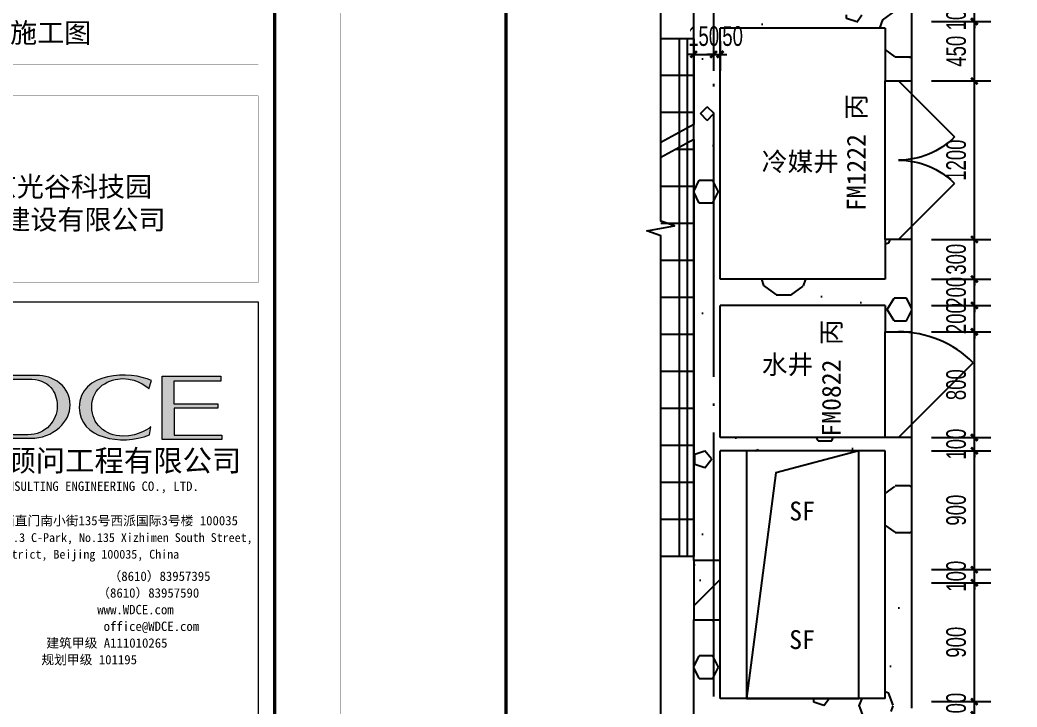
# Model space of a CAD drawing. Extents: x -26219 to 315419, y -160410 to -120810.
# Drawn here: x 270939 to 278486, y -138384 to -133181 of the extents above; entities that cross this region are included whole.
import ezdxf
from ezdxf.xclip import XClip

# ---------------------------------------------------------------- set-up
doc = ezdxf.new("R2010")
doc.units = 0
doc.header["$LTSCALE"] = 1000
doc.header["$MEASUREMENT"] = 0
doc.header["$XCLIPFRAME"] = 0
doc.linetypes.add('104-14# 核心筒$2$DOTE', pattern=[2.42, 2, -0.2, 0.02, -0.2])
for name, color, linetype in [('01-标注_尺寸', 124, 'Continuous'), ('01-标注_符号', 200, 'Continuous'), ('02-TEXT_标注', 130, 'Continuous'), ('104-13#14# B1核心筒$0$05-填充_天正', 26, 'Continuous'), ('104-13#14# B1核心筒$0$A-E_楼梯', 171, 'Continuous'), ('104-13#14# B1核心筒$0$A_STR-砼墙', 51, 'Continuous'), ('104-14# 核心筒$0$A-E_栏杆', 232, 'Continuous'), ('104-14# 核心筒$0$A-E_电梯', 171, 'Continuous'), ('104-14# 核心筒$0$A-TECH_结构', 21, 'Continuous'), ('104-14# 核心筒$0$A_STR-砌块墙', 121, 'Continuous'), ('104-14# 核心筒$0$DOOR_FIRE', 220, 'Continuous'), ('104-14# 核心筒$2$05-填充_天正', 26, 'Continuous'), ('104-14# 核心筒$2$A_AXIS-轴线', 36, '104-14# 核心筒$2$DOTE'), ('104-14# 核心筒$2$A_STR-砼柱', 51, 'Continuous'), ('DOOR_FIRE_TEXT', 7, 'Continuous')]:
    doc.layers.add(name, color=color, linetype=linetype)
doc.layers.add('B1幕墙$0$04-不打印_辅助线', color=165, linetype='Continuous', plot=False)
doc.styles.add('_TCH_DIM_T3', font='ros.shx', dxfattribs={"width": 0.705882, "bigfont": 'jd.shx'})
doc.styles.add('_TCH_WINDOW', font='STXIHEI_0.TTF')
doc.styles.get("Standard").update_dxf_attribs({"font": 'STXIHEI_0.TTF'})
doc.styles.add('图签信息$0$hwxh', font='STXIHEI_0.TTF')
doc.styles.add('图签信息$0$华文细黑', font='STXIHEI_0.TTF', dxfattribs={"height": 10})
doc.dimstyles.new('_TCH_ARCH&&50', dxfattribs={"dimtxt": 148.75, "dimasz": 50, "dimexe": 125, "dimexo": 150, "dimgap": 63.125, "dimtad": 1, "dimdec": 0, "dimzin": 0, "dimdsep": 46, "dimtxsty": '_TCH_DIM_T3', "dimblk": 'ARCHTICK', "dimcen": 0.09, "dimclrt": 7, "dimazin": 2, "dimtfac": 1, "dimtdec": 0, "dimtix": 1, "dimtmove": 2, "dimatfit": 3, "dimfxl": 0, "dimtolj": 1, "dimtzin": 0, "dimarcsym": 0})
pattern_1 = [(0, (531, -549), (900, 1800), [0, -1800]), (0, (-522, -792), (900, 1800), [0, -1800]), (0, (63, -810), (900, 1800), [0, -1800]), (0, (702, -279), (900, 1800), [0, -1800]), (0, (-45, -900), (900, 1800), [0, -1800]), (0, (882, 855), (900, 1800), [0, -1800]), (0, (333, 711), (900, 1800), [0, -1800]), (0, (621, 486), (900, 1800), [0, -1800]), (0, (-846, 450), (900, 1800), [0, -1800]), (0, (36, 369), (900, 1800), [0, -1800]), (0, (-306, -90), (900, 1800), [0, -1800]), (0, (-288, -765), (900, 1800), [0, -1800]), (0, (387, -837), (900, 1800), [0, -1800]), (0, (882, -45), (900, 1800), [0, -1800]), (0, (-801, -324), (900, 1800), [0, -1800]), (0, (-648, -18), (900, 1800), [0, -1800]), (0, (54, -144), (900, 1800), [0, -1800]), (0, (-198, -405), (900, 1800), [0, -1800]), (0, (-342, 189), (900, 1800), [0, -1800]), (0, (-117, 864), (900, 1800), [0, -1800]), (0, (-729, -702), (900, 1800), [0, -1800]), (0, (261, 495), (900, 1800), [0, -1800]), (0, (-576, 522), (900, 1800), [0, -1800]), (0, (-720, 756), (900, 1800), [0, -1800]), (130.60129, (771.43, 291.43), (-4499.99995, 5400.00002), [79.025, -33111.333]), (18.43495, (642.86, 325.71), (4500, 1800), [81.316, -11302.884]), (90, (642.9, 248.6), (900, 1800), [77.143, -3522.857]), (161.56505, (720, 222.86), (-4500, 1799.9999), [81.316, -11302.884]), (53.1301, (720, 222.86), (900, 1800), [85.714, -8914.285]), (135, (788.6, -694.3), (-900, 1800), [72.73, -5018.438]), (45, (685.7, -694.3), (900, 1800), [72.73, -5018.438]), (135, (737.14, -745.7), (-900, 1800), [72.73, -5018.438]), (45, (737.14, -745.7), (900, 1800), [72.73, -5018.438]), (116.565, (-77.1, 514.3), (-0.0002, 3600), [95.831, -1916.63]), (180, (-120, 600), (-900, 1800), [102.857, -1697.143]), (63.435, (-265.7, 514.3), (8e-06, 3600), [95.831, -1916.63]), (116.565, (-222.9, 428.6), (-0.0002, 3600), [95.831, -1916.63]), (0, (-222.9, 428.6), (900, 1800), [102.857, -1697.143]), (63.435, (-120, 428.6), (8e-06, 3600), [95.831, -1916.63]), (107.10273, (600, -94.286), (-2699.999897, 9000.000015), [116.584, -48848.707]), (143.97263, (565.71, 17.14), (-17099.99978, 12599.99999), [116.584, -24366.06]), (180, (471.4, 85.7), (-900, 1800), [111.43, -1688.57]), (36.02737, (265.71, 17.14), (17099.99987, 12599.99986), [116.584, -24366.06]), (71.56505, (231.43, -85.7), (2700, 9000), [108.42, -11275.778]), (107.10273, (265.714, -197.14), (-2699.999897, 9000.000015), [116.584, -48848.707]), (143.97263, (360, -265.71), (-17099.99978, 12599.99999), [116.584, -24366.06]), (0, (360, -265.7), (900, 1800), [111.43, -1688.57]), (36.02737, (471.43, -265.71), (17099.99987, 12599.99986), [116.584, -24366.06]), (71.56505, (565.71, -197.14), (2700, 9000), [108.42, -11275.778]), (150.25512, (617.14, 745.71), (-2700, 1800), [69.105, -14442.96]), (90, (557.1, 711.4), (900, 1800), [68.57, -3531.428]), (29.74488, (557.14, 711.43), (2700, 1800), [69.105, -14442.96]), (116.565, (197.1, -531.4), (-0.0002, 3600), [95.831, -1916.63]), (168.69007, (154.29, -445.71), (-8100, 1799.99995), [87.412, -18269.056]), (41.185925, (0, -488.57), (22499.999864, 19799.99983), [91.116, -38177.406]), (90, (0, -574.3), (900, 1800), [85.714, -3514.285]), (138.81407, (68.57, -634.286), (-22499.9996, 19800.000126), [91.116, -38177.406]), (16.69924, (68.57, -634.286), (29699.999777, 8999.999906), [89.488, -37495.613]), (60.9454, (154.29, -608.57), (900, 1799.999984), [88.248, -36976.018]), (109.98311, (-557.14, 222.86), (-4500.000017, 12599.999967), [100.326, -42036.592]), (155.556045, (-591.43, 317.14), (-11700.000045, 5399.99989), [103.57, -43395.394]), (24.443955, (-780, 317.14), (11700.000006, 5399.999974), [103.57, -43395.394]), (70.01689, (-814.286, 222.86), (4500.000014, 12599.99997), [100.326, -42036.592]), (109.98311, (-780, 128.57), (-4500.000017, 12599.999967), [100.326, -42036.592]), (160.0169, (-685.71, 94.29), (-4500, 1799.99992), [100.326, -20968.132]), (19.9831, (-685.71, 94.29), (4499.99998, 1800), [100.326, -20968.132]), (70.01689, (-591.43, 128.57), (4500.000014, 12599.99997), [100.326, -42036.592]), (122.00538, (111.43, 60), (-900.00012, 1799.9999), [80.863, -16900.302]), (18.43495, (-8.57, 102.86), (4500, 1800), [81.316, -11302.884]), (90, (-8.6, 25.7), (900, 1800), [77.143, -3522.857]), (161.56505, (68.57, 0), (-4500, 1799.9999), [81.316, -11302.884]), (54.46232, (68.57, 0), (6299.99999, 8999.99999), [73.734, -30894.635]), (116.565, (-411.4, -377.1), (-0.0002, 3600), [95.831, -1916.63]), (180, (-454.3, -291.4), (-900, 1800), [94.286, -1705.714]), (59.03624, (-600, -377.14), (900, 1800), [99.96, -20891.466]), (120.96376, (-548.57, -462.86), (-900.00012, 1799.99992), [99.96, -20891.466]), (0, (-548.6, -462.9), (900, 1800), [94.286, -1705.714]), (63.435, (-454.3, -462.9), (8e-06, 3600), [95.831, -1916.63])]

# ---------------------------------------------------------------- blocks, each defined once
blk = doc.blocks.new('B1幕墙')
at = {"layer": 'B1幕墙$0$04-不打印_辅助线'}
blk.add_lwpolyline([(-19723.4, 110825.4), (-17951.5, 111952.4), (-14731.3, 106889.8), (-10015.2, 109889.5), (-6726.5, 109889.5), (-6726.5, 107689.5), (-6591.5, 107689.5), (-6591.5, 96729.1), (-3286.4, 91533.1), (-3400.3, 91460.7), (-609.5, 87073), (-44109.9, 59403.8), (-49479.8, 60532), (-116340.3, 165647.4), (-95570, 173811.9), (-95423.7, 173439.7), (-115742.4, 165452.7), (-49232.7, 60888.9), (-44187.1, 59828.8), (-1077.3, 87249.5), (-3868.2, 91637.2), (-3501.1, 91870.6)], dxfattribs=at)
blk = doc.blocks.new('104-13#14# B1核心筒')
at = {"layer": '104-13#14# B1核心筒$0$05-填充_天正', "linetype": 'Continuous'}
h = blk.add_hatch(dxfattribs=at)
h.set_pattern_fill('钢筋混凝土', color=256, scale=150, style=0)
h.set_pattern_definition([(45, (0, 0), (-265.16504, 265.16504), []), (50, (0, 0), (1075.8903, -94.1282), [112.5, -1237.5]), (355, (0, 0), (-208.127, 1128.288), [90, -990]), (100.4514, (89.7, -7.8), (867.764, 1034.1593), [95.61, -1051.713]), (46.1842, (0, 300), (1600.862, -248.2785), [168.75, -1856.25]), (96.6356, (133.4, 279.3), (1401.994, 1461.177), [143.415, -1577.57]), (351.1842, (0, 300), (1401.993, 1461.178), [135, -1485]), (21, (150, 225), (895.3606, -603.9283), [112.5, -1237.5]), (326, (150, 225), (364.973, 1087.725), [90, -990]), (71.4514, (224.6, 174.7), (1260.334, 483.796), [95.61, -1051.713]), (37.5, (0, 0), (18.2398, 499.3408), [0, -978, 0, -1005, 0, -993.75]), (7.5, (0, 0), (394.6043, 591.6176), [0, -573, 0, -955.5, 0, -378.75]), (327.5, (-334.5, 0), (800.73365, -33.8323), [0, -375, 0, -1170, 0, -1552.5]), (317.5, (-484.5, 0), (874.7793, 150.1575), [0, -487.5, 0, -777, 0, -1102.5])])
h.paths.add_polyline_path([(203250, -1200), (203250, -800), (170650, -800), (170650, -1200)])
at = {"layer": '104-13#14# B1核心筒$0$A_STR-砼墙', "linetype": 'Continuous'}
for p, q in [((203250, -800), (170650, -800)), ((203250, -1200), (170650, -1200))]:
    blk.add_line(p, q, dxfattribs=at)
at = {"layer": '104-13#14# B1核心筒$0$A-E_楼梯', "rotation": 57.54087654752239}
blk.add_blockref('B1幕墙', (289197.1, 8062.4), dxfattribs=at)
blk = doc.blocks.new('图框-A1')
for points, const_width in [([(0, 0), (841, 0), (841, 594), (0, 594)], 0.05), ([(766, 584), (25, 584), (25, 10), (766, 10)], 0.5)]:
    blk.add_lwpolyline(points, close=True, dxfattribs=dict(const_width=const_width))
blk = doc.blocks.new('图签信息$0$logo2')
h = blk.add_hatch(color=7)
h.paths.add_polyline_path([(19.021, -7.36), (15.845, -7.36), (15.845, -3.972), (18.974, -3.972), (18.974, -4.243), (16.461, -4.243), (16.461, -5.448), (18.811, -5.448), (18.811, -5.686), (16.474, -5.686), (16.474, -7.116), (19.021, -7.116)])
edge = h.paths.add_edge_path()
edge.add_spline(control_points=[(15.259, -4.206), (15.259, -4.206), (15.127, -4.646), (15.127, -4.646), (15.127, -4.646), (14.62, -4.101), (13.734, -4.101), (13.035, -4.101), (12.071, -4.537), (12.076, -5.621), (12.08, -6.488), (12.766, -7.164), (13.734, -7.168), (14.656, -7.172), (15.227, -6.68), (15.227, -6.68), (15.227, -6.68), (15.164, -7.108), (15.164, -7.108), (13.632, -7.703), (11.417, -7.291), (11.411, -5.643), (11.404, -3.721), (14.157, -3.665), (15.259, -4.206)], knot_values=[0, 0, 0, 0, 1, 1, 1, 2, 2, 2, 3, 3, 3, 4, 4, 4, 5, 5, 5, 6, 6, 6, 7, 7, 7, 8, 8, 8, 8], degree=3, periodic=0)
edge = h.paths.add_edge_path(flags=16)
edge.add_spline(control_points=[(10.229, -5.566), (10.229, -5.16), (10.12, -4.83), (9.897, -4.576), (9.63, -4.273), (9.228, -4.122), (8.69, -4.122), (8.69, -4.122), (7.638, -4.122), (7.638, -4.122), (7.638, -4.122), (7.638, -7.098), (7.638, -7.098), (7.638, -7.098), (8.663, -7.098), (8.663, -7.098), (9.133, -7.098), (9.519, -6.934), (9.823, -6.604), (10.095, -6.309), (10.229, -5.964), (10.229, -5.566)], knot_values=[0, 0, 0, 0, 1, 1, 1, 2, 2, 2, 3, 3, 3, 4, 4, 4, 5, 5, 5, 6, 6, 6, 7, 7, 7, 7], degree=3, periodic=0)
edge = h.paths.add_edge_path()
edge.add_spline(control_points=[(10.919, -5.505), (10.919, -5.962), (10.725, -6.366), (10.336, -6.719), (9.92, -7.098), (9.414, -7.288), (8.817, -7.288), (8.817, -7.288), (7.028, -7.288), (7.028, -7.288), (7.028, -7.288), (7.028, -3.925), (7.028, -3.925), (7.028, -3.925), (9.095, -3.925), (9.095, -3.925), (9.593, -3.925), (10.015, -4.063), (10.363, -4.34), (10.733, -4.637), (10.919, -5.026), (10.919, -5.505)], knot_values=[0, 0, 0, 0, 1, 1, 1, 2, 2, 2, 3, 3, 3, 4, 4, 4, 5, 5, 5, 6, 6, 6, 7, 7, 7, 7], degree=3, periodic=0)
at = {"lineweight": 0}
blk.add_lwpolyline([(19.021, -7.36), (15.845, -7.36), (15.845, -3.972), (18.974, -3.972), (18.974, -4.243), (16.461, -4.243), (16.461, -5.448), (18.811, -5.448), (18.811, -5.686), (16.474, -5.686), (16.474, -7.116), (19.021, -7.116), (19.021, -7.36)], dxfattribs=at)
for points, knots in [([(15.259, -4.206), (15.259, -4.206), (15.127, -4.646), (15.127, -4.646), (15.127, -4.646), (14.62, -4.101), (13.734, -4.101), (13.035, -4.101), (12.071, -4.537), (12.076, -5.621), (12.08, -6.488), (12.766, -7.164), (13.734, -7.168), (14.656, -7.172), (15.227, -6.68), (15.227, -6.68), (15.227, -6.68), (15.164, -7.108), (15.164, -7.108), (13.632, -7.703), (11.417, -7.291), (11.411, -5.643), (11.404, -3.721), (14.157, -3.665), (15.259, -4.206)], [0, 0, 0, 0, 1, 1, 1, 2, 2, 2, 3, 3, 3, 4, 4, 4, 5, 5, 5, 6, 6, 6, 7, 7, 7, 8, 8, 8, 8]), ([(10.919, -5.505), (10.919, -5.962), (10.725, -6.366), (10.336, -6.719), (9.92, -7.098), (9.414, -7.288), (8.817, -7.288), (8.817, -7.288), (7.028, -7.288), (7.028, -7.288), (7.028, -7.288), (7.028, -3.925), (7.028, -3.925), (7.028, -3.925), (9.095, -3.925), (9.095, -3.925), (9.593, -3.925), (10.015, -4.063), (10.363, -4.34), (10.733, -4.637), (10.919, -5.026), (10.919, -5.505)], [0, 0, 0, 0, 1, 1, 1, 2, 2, 2, 3, 3, 3, 4, 4, 4, 5, 5, 5, 6, 6, 6, 7, 7, 7, 7]), ([(10.229, -5.566), (10.229, -5.16), (10.12, -4.83), (9.897, -4.576), (9.63, -4.273), (9.228, -4.122), (8.69, -4.122), (8.69, -4.122), (7.638, -4.122), (7.638, -4.122), (7.638, -4.122), (7.638, -7.098), (7.638, -7.098), (7.638, -7.098), (8.663, -7.098), (8.663, -7.098), (9.133, -7.098), (9.519, -6.934), (9.823, -6.604), (10.095, -6.309), (10.229, -5.964), (10.229, -5.566)], [0, 0, 0, 0, 1, 1, 1, 2, 2, 2, 3, 3, 3, 4, 4, 4, 5, 5, 5, 6, 6, 6, 7, 7, 7, 7])]:
    blk.add_open_spline(points, degree=3, knots=knots, dxfattribs=at)
blk = doc.blocks.new('图签信息$0$logo1')
h = blk.add_hatch(color=8)
edge = h.paths.add_edge_path()
edge.add_spline(control_points=[(3.863, -5.205), (3.635, -5.88), (3.386, -6.562), (3.386, -6.562), (3.386, -6.562), (2.503, -3.908), (2.503, -3.908), (2.503, -3.908), (1.802, -3.905), (1.687, -3.908), (2.021, -4.386), (2.952, -7.271), (2.952, -7.271), (2.952, -7.271), (3.437, -7.271), (3.437, -7.271), (3.437, -7.271), (4.032, -5.659), (4.032, -5.659), (4.032, -5.659), (3.863, -5.205), (3.863, -5.205)], knot_values=[0, 0, 0, 0, 1, 1, 1, 2, 2, 2, 3, 3, 3, 4, 4, 4, 5, 5, 5, 6, 6, 6, 7, 7, 7, 7], degree=3, periodic=0)
h = blk.add_hatch(color=7)
edge = h.paths.add_edge_path()
edge.add_spline(control_points=[(6.038, -3.908), (6.09, -4.101), (5.198, -6.562), (5.198, -6.562), (5.198, -6.562), (4.302, -3.908), (4.302, -3.908), (4.302, -3.908), (3.6, -3.905), (3.486, -3.908), (3.821, -4.386), (4.751, -7.271), (4.751, -7.271), (4.751, -7.271), (5.236, -7.271), (5.236, -7.271), (5.236, -7.271), (6.333, -4.3), (6.333, -4.3), (6.333, -4.3), (6.482, -3.908), (6.482, -3.908), (6.482, -3.908), (6.214, -3.914), (6.038, -3.908)], knot_values=[0, 0, 0, 0, 1, 1, 1, 2, 2, 2, 3, 3, 3, 4, 4, 4, 5, 5, 5, 6, 6, 6, 7, 7, 7, 8, 8, 8, 8], degree=3, periodic=0)
at = {"color": 8, "lineweight": 0}
blk.add_open_spline([(3.863, -5.205), (3.635, -5.88), (3.386, -6.562), (3.386, -6.562), (3.386, -6.562), (2.503, -3.908), (2.503, -3.908), (2.503, -3.908), (1.802, -3.905), (1.687, -3.908), (2.021, -4.386), (2.952, -7.271), (2.952, -7.271), (2.952, -7.271), (3.437, -7.271), (3.437, -7.271), (3.437, -7.271), (4.032, -5.659), (4.032, -5.659), (4.032, -5.659), (3.863, -5.205), (3.863, -5.205)], degree=3, knots=[0, 0, 0, 0, 1, 1, 1, 2, 2, 2, 3, 3, 3, 4, 4, 4, 5, 5, 5, 6, 6, 6, 7, 7, 7, 7], dxfattribs=at)
at = {"lineweight": 0}
blk.add_open_spline([(6.038, -3.908), (6.09, -4.101), (5.198, -6.562), (5.198, -6.562), (5.198, -6.562), (4.302, -3.908), (4.302, -3.908), (4.302, -3.908), (3.6, -3.905), (3.486, -3.908), (3.821, -4.386), (4.751, -7.271), (4.751, -7.271), (4.751, -7.271), (5.236, -7.271), (5.236, -7.271), (5.236, -7.271), (6.333, -4.3), (6.333, -4.3), (6.333, -4.3), (6.482, -3.908), (6.482, -3.908), (6.482, -3.908), (6.214, -3.914), (6.038, -3.908)], degree=3, knots=[0, 0, 0, 0, 1, 1, 1, 2, 2, 2, 3, 3, 3, 4, 4, 4, 5, 5, 5, 6, 6, 6, 7, 7, 7, 8, 8, 8, 8], dxfattribs=at)
blk.add_blockref('图签信息$0$logo2', (0, 0))
blk = doc.blocks.new('图签信息$0$时间-logo')
at = {"layer": 'Defpoints', "lineweight": 0}
blk.add_lwpolyline([(0, -23.457), (-21.166, -23.457), (-21.166, 0), (0, 0), (0, -23.457)], dxfattribs=at)
blk.add_blockref('图签信息$0$logo1', (-20.967, 0))
at = {"style": '图签信息$0$hwxh'}
for s, height, p in [('华通设计顾问工程有限公司 ', 1.15, (-19.726, -9.054)), ('WALTON DESIGN & CONSULTING ENGINEERING CO., LTD.', 0.5, (-19.497, -10.096)), ('地址:北京市西城区西直门南小街135号西派国际3号楼 100035', 0.5, (-19.485, -11.936)), ('Address: Building No.3 C-Park, No.135 Xizhimen South Street, ', 0.47, (-19.485, -12.827)), ('Xicheng District, Beijing 100035, China ', 0.47, (-16.691, -13.718)), ('电话 Tel：                        （8610）83957395 ', 0.5, (-19.564, -14.906)), ('传真 Fax：                      （8610）83957590 ', 0.5, (-19.485, -15.798)), ('主页 Web：                      www.WDCE.com ', 0.5, (-19.485, -16.689)), ('邮件 E-mail：                    office@WDCE.com ', 0.5, (-19.485, -17.58)), ('资质号 Licence No.：    建筑甲级 A111010265 ', 0.5, (-19.485, -18.472)), ('   规划甲级 101195', 0.5, (-12.602, -19.363))]:
    blk.add_text(s, height=height, dxfattribs=at).set_placement(p)
blk = doc.blocks.new('图签信息')
at = {"const_width": 0.5}
blk.add_lwpolyline([(-65, 0), (0, 0), (0, 500.5), (-65, 500.5)], close=True, dxfattribs=at)
at = {"const_width": 0.05}
for points in [[(-62.5, 440.87), (-2.5, 440.87)], [(-2.5, 407.85), (-2.5, 436.12), (-62.5, 436.12), (-62.5, 407.85)], [(-62.5, 407.85), (-2.5, 407.85)], [(-62.5, 404.92), (-2.5, 404.92)], [(-62.5, 227.83), (-2.5, 227.83), (-2.5, 404.92)]]:
    blk.add_lwpolyline(points, dxfattribs=at)
at = {"ltscale": 0.001, "xscale": 2.834689937531525, "yscale": 2.834689937531525, "zscale": 2.834689937531525}
blk.add_blockref('图签信息$0$时间-logo', (-2.5, 404.92), dxfattribs=at)
at = {"color": 4, "ltscale": 0.001, "char_height": 3, "width": 58.4895, "style": '图签信息$0$华文细黑'}
for s, insert, attachment_point in [('施工图', (-40.06, 445.51), 4), ('北京光谷科技园\\P开发建设有限公司', (-32.9, 419.71), 5)]:
    blk.add_mtext(s, dxfattribs=dict(at, insert=insert, attachment_point=attachment_point))
blk = doc.blocks.new('图签-A1')
at = {"color": 2}
blk.add_blockref('图签信息', (0, 0), dxfattribs=at)
blk = doc.blocks.new('104-14# 核心筒$0$$DorLib2D$00000116')
at = {"color": 0}
for p, q in [((-0.5, 0), (-0.1464, 0.3536)), ((0.5, 0), (0.1464, 0.3536))]:
    blk.add_line(p, q, dxfattribs=at)
for centre, start, end in [((-0.5, 0), 0, 45), ((0.5, 0), 135, 180)]:
    blk.add_arc(centre, 0.5, start, end, dxfattribs=at)
blk = doc.blocks.new('104-14# 核心筒$0$$DorLib2D$00000114')
at = {"color": 0}
blk.add_line((0.5, 0), (-0.2071, 0.7071), dxfattribs=at)
blk.add_arc((0.5, 0), 1, 135, 180, dxfattribs=at)
blk = doc.blocks.new('104-14# 核心筒')
at = {"layer": '104-14# 核心筒$2$05-填充_天正'}
h = blk.add_hatch(dxfattribs=at)
h.set_pattern_fill('加气混凝土', color=256, scale=150, style=0)
h.set_pattern_definition(pattern_1)
h.paths.add_polyline_path([(32383.3, 103150), (32450, 103200), (32450, 103350), (32250, 103350), (32250, 103150)])
h = blk.add_hatch(dxfattribs=at)
h.set_pattern_fill('加气混凝土', color=256, scale=150, style=0)
h.set_pattern_definition(pattern_1)
h.paths.add_polyline_path([(33766.7, 103150), (33900, 103150), (33900, 103350), (33766.7, 103350), (33700, 103300), (33700, 103200)])
h = blk.add_hatch(dxfattribs=at)
h.set_pattern_fill('加气混凝土', color=256, scale=150, style=0)
h.set_pattern_definition(pattern_1)
h.paths.add_polyline_path([(33766.7, 103150), (33700, 103200), (32450, 103200), (32383.3, 103150), (32450, 103100), (33700, 103100)])
h = blk.add_hatch(dxfattribs=at)
h.set_pattern_fill('加气混凝土', color=256, scale=150, style=0)
h.set_pattern_definition(pattern_1)
h.paths.add_polyline_path([(32383.3, 101100), (32450, 101200), (32450, 103100), (32383.3, 103150), (32250, 103150), (32250, 101100)])
h = blk.add_hatch(dxfattribs=at)
h.set_pattern_fill('加气混凝土', color=256, scale=150, style=0)
h.set_pattern_definition(pattern_1)
h.paths.add_polyline_path([(33700, 103100), (33700, 102700), (33900, 102700), (33900, 103150), (33766.7, 103150)])
h = blk.add_hatch(dxfattribs=at)
h.set_pattern_fill('加气混凝土', color=256, scale=150, style=0)
h.set_pattern_definition(pattern_1)
h.paths.add_polyline_path([(33900, 101100), (33900, 101500), (33700, 101500), (33700, 101200), (33766.7, 101100)])
h = blk.add_hatch(dxfattribs=at)
h.set_pattern_fill('加气混凝土', color=256, scale=150, style=0)
h.set_pattern_definition(pattern_1)
h.paths.add_polyline_path([(33766.7, 101100), (33700, 101200), (32450, 101200), (32383.3, 101100), (32450, 101000), (33700, 101000)])
h = blk.add_hatch(dxfattribs=at)
h.set_pattern_fill('加气混凝土', color=256, scale=150, style=0)
h.set_pattern_definition(pattern_1)
h.paths.add_polyline_path([(32383.3, 99950), (32450, 100000), (32450, 101000), (32383.3, 101100), (32250, 101100), (32250, 99950)])
h = blk.add_hatch(dxfattribs=at)
h.set_pattern_fill('加气混凝土', color=256, scale=150, style=0)
h.set_pattern_definition(pattern_1)
h.paths.add_polyline_path([(33700, 101000), (33700, 100800), (33900, 100800), (33900, 101100), (33766.7, 101100)])
h = blk.add_hatch(dxfattribs=at)
h.set_pattern_fill('加气混凝土', color=256, scale=150, style=0)
h.set_pattern_definition(pattern_1)
h.paths.add_polyline_path([(33766.7, 99950), (33700, 100000), (32450, 100000), (32383.3, 99950), (32450, 99900), (33700, 99900)])
h = blk.add_hatch(dxfattribs=at)
h.set_pattern_fill('加气混凝土', color=256, scale=150, style=0)
h.set_pattern_definition(pattern_1)
h.paths.add_polyline_path([(33900, 99950), (33900, 100000), (33700, 100000), (33766.7, 99950)])
h = blk.add_hatch(dxfattribs=at)
h.set_pattern_fill('加气混凝土', color=256, scale=150, style=0)
h.set_pattern_definition(pattern_1)
h.paths.add_polyline_path([(32250, 99070), (32450, 99070), (32450, 99900), (32383.3, 99950), (32250, 99950)])
h = blk.add_hatch(dxfattribs=at)
h.set_pattern_fill('加气混凝土', color=256, scale=150, style=0)
h.set_pattern_definition(pattern_1)
h.paths.add_polyline_path([(33766.7, 97950), (33900, 97950), (33900, 99950), (33766.7, 99950), (33700, 99900), (33700, 98025)])
h = blk.add_hatch(dxfattribs=at)
h.set_pattern_fill('钢筋混凝土', color=256, scale=100, style=0)
h.set_pattern_definition([(45, (0, 0), (-176.7767, 176.7767), []), (50, (0, 0), (717.2602, -62.752), [75, -825]), (355, (0, 0), (-138.7513, 752.192), [60, -660]), (100.4514, (59.8, -5.2), (578.5094, 689.4395), [63.74, -701.142]), (46.1842, (0, 200), (1067.241, -165.519), [112.5, -1237.5]), (96.6356, (88.9, 186.2), (934.663, 974.118), [95.61, -1051.713]), (351.1842, (0, 200), (934.662, 974.119), [90, -990]), (21, (100, 150), (596.907, -402.619), [75, -825]), (326, (100, 150), (243.3153, 725.15), [60, -660]), (71.4514, (149.74, 116.45), (840.2226, 322.5305), [63.74, -701.142]), (37.5, (0, 0), (12.15986, 332.89385), [0, -652, 0, -670, 0, -662.5]), (7.5, (0, 0), (263.0695, 394.4117), [0, -382, 0, -637, 0, -252.5]), (327.5, (-223, 0), (533.82244, -22.5549), [0, -250, 0, -780, 0, -1035]), (317.5, (-323, 0), (583.1862, 100.105), [0, -325, 0, -518, 0, -735])])
h.paths.add_polyline_path([(32250, 98620), (32450, 98620), (32450, 99070), (32250, 99070)])
h = blk.add_hatch(dxfattribs=at)
h.set_pattern_fill('加气混凝土', color=256, scale=150, style=0)
h.set_pattern_definition(pattern_1)
h.paths.add_polyline_path([(32450, 98620), (32250, 98620), (32250, 97950), (32383.3, 97950), (32450, 98025)])
h = blk.add_hatch(dxfattribs=at)
h.set_pattern_fill('加气混凝土', color=256, scale=150, style=0)
h.set_pattern_definition(pattern_1)
h.paths.add_polyline_path([(33766.7, 97950), (33700, 98025), (32450, 98025), (32383.3, 97950), (32450, 97875), (33700, 97875)])
at = {"layer": '104-14# 核心筒$0$A-E_栏杆'}
for p, q in [((32140, 103020), (32140, 99100)), ((32200, 103020), (32140, 103020)), ((32200, 103020), (32200, 99100)), ((32200, 99100), (32140, 99100))]:
    blk.add_line(p, q, dxfattribs=at)
at = {"layer": '104-14# 核心筒$0$A-E_电梯'}
for p, q in [((32250, 103020), (30200, 103020)), ((32250, 103020), (32250, 102369.8)), ((32250, 102740), (30200, 102740)), ((32250, 102460), (30200, 102460)), ((32250, 102369.8), (31292.1, 101853)), ((32250, 102256.2), (31316, 101752.3)), ((32250, 102256.2), (32250, 99100)), ((32250, 102180), (32108.8, 102180)), ((32250, 101900), (31589.8, 101900)), ((32250, 101620), (31070.8, 101620)), ((32250, 101340), (30551.8, 101340)), ((32250, 101060), (30200, 101060)), ((32250, 100780), (30200, 100780)), ((32250, 100500), (30200, 100500)), ((32250, 100220), (30200, 100220)), ((32250, 99940), (30200, 99940)), ((32250, 99660), (30200, 99660)), ((32250, 99380), (30200, 99380)), ((32250, 99100), (28050, 99100)), ((32250, 99100), (30200, 99100)), ((32250, 99070), (32250, 99100)), ((32250, 97200), (32250, 98620))]:
    blk.add_line(p, q, dxfattribs=at)
at = {"layer": '104-14# 核心筒$0$A-TECH_结构'}
blk.add_lwpolyline([(33500, 99900), (32650, 99900), (32650, 98025), (33500, 98025), (33500, 99900), (32871, 99732.1), (32650, 98025)], dxfattribs=at)
at = {"layer": '104-14# 核心筒$0$A_STR-砌块墙'}
for p, q in [((32250, 103150), (32250, 103350)), ((33900, 103150), (33900, 103350)), ((32250, 101100), (32250, 103150)), ((33700, 103100), (32450, 103100)), ((32450, 101200), (32450, 103100)), ((33700, 103100), (33700, 102700)), ((33900, 102700), (33900, 103150)), ((33700, 102700), (33900, 102700)), ((33900, 101500), (33700, 101500)), ((33700, 101500), (33700, 101200)), ((33900, 101100), (33900, 101500)), ((33700, 101200), (32450, 101200)), ((32250, 99950), (32250, 101100)), ((33900, 100800), (33900, 101100)), ((33700, 101000), (32450, 101000)), ((32450, 100000), (32450, 101000)), ((33700, 101000), (33700, 100800)), ((33700, 100800), (33900, 100800)), ((33700, 100000), (32450, 100000)), ((33900, 100000), (33700, 100000)), ((33900, 99950), (33900, 100000)), ((32250, 99070), (32250, 99950)), ((33900, 97950), (33900, 99950)), ((33700, 99900), (32450, 99900)), ((32450, 99070), (32450, 99900)), ((33700, 98025), (33700, 99900)), ((32250, 97950), (32250, 98620)), ((32450, 98025), (32450, 98620)), ((33700, 98025), (32450, 98025))]:
    blk.add_line(p, q, dxfattribs=at)
at = {"layer": '104-14# 核心筒$0$DOOR_FIRE'}
for p, q in [((33700, 101500), (33700, 102700)), ((33900, 101500), (33900, 102700)), ((33700, 100000), (33700, 100800)), ((33900, 100000), (33900, 100800))]:
    blk.add_line(p, q, dxfattribs=at)
at = {"layer": '104-14# 核心筒$2$A_AXIS-轴线'}
blk.add_line((32400, 139633.6), (32400, 80554.9), dxfattribs=at)
at = {"layer": '104-14# 核心筒$2$A_STR-砼柱'}
for p, q in [((32450, 99070), (32250, 99070)), ((32250, 99070), (32250, 98620)), ((32450, 98620), (32450, 99070)), ((32250, 98620), (32450, 98620))]:
    blk.add_line(p, q, dxfattribs=at)
at = {"layer": '104-14# 核心筒$0$DOOR_FIRE', "zscale": 200}
for name, p, xscale, yscale, rotation in [('104-14# 核心筒$0$$DorLib2D$00000116', (33800, 102100), 1200, -1200, 90.00000000036427), ('104-14# 核心筒$0$$DorLib2D$00000114', (33800, 100400), -800, -800, 90.00000000036432)]:
    blk.add_blockref(name, p, dxfattribs=dict(at, xscale=xscale, yscale=yscale, rotation=rotation))
blk = doc.blocks.new('_ArchTick')
at = {"color": 0, "linetype": 'ByBlock', "const_width": 0.4}
blk.add_lwpolyline([(-0.5, -0.5), (0.5, 0.5)], dxfattribs=at)
blk = doc.blocks.new('*D1623')
at = {"layer": '01-标注_尺寸', "color": 0, "lineweight": -2, "transparency": 16777216}
for p, q in [((278163.1, -138343.4), (278163.1, -138293.4)), ((277838.7, -138343.4), (278288.1, -138343.4)), ((278163.1, -138443.4), (278163.1, -138343.4)), ((277838.7, -138443.4), (278288.1, -138443.4)), ((278163.1, -138443.4), (278163.1, -138493.4))]:
    blk.add_line(p, q, dxfattribs=at)
at = {"layer": 'Defpoints', "color": 0, "transparency": 16777216}
for p in [(277688.7, -138343.4), (278163.1, -138343.4), (277688.7, -138443.4)]:
    blk.add_point(p, dxfattribs=at)
at = {"layer": '01-标注_尺寸', "color": 0, "lineweight": -2, "transparency": 16777216, "xscale": 50, "yscale": 50, "zscale": 50}
for p, rotation in [((278163.1, -138343.4), 270), ((278163.1, -138443.4), 90)]:
    blk.add_blockref('_ArchTick', p, dxfattribs=dict(at, rotation=rotation))
at = {"layer": '01-标注_尺寸', "color": 7, "transparency": 16777216, "insert": (278025.6, -138393.4), "char_height": 148.75, "attachment_point": 5, "rotation": 90, "style": '_TCH_DIM_T3'}
blk.add_mtext('\\A1;100', dxfattribs=at)
blk = doc.blocks.new('*D1624')
at = {"layer": '01-标注_尺寸', "color": 0, "lineweight": -2, "transparency": 16777216}
for p, q in [((277838.7, -137443.4), (278288.1, -137443.4)), ((278163.1, -138343.4), (278163.1, -137443.4)), ((277838.7, -138343.4), (278288.1, -138343.4))]:
    blk.add_line(p, q, dxfattribs=at)
at = {"layer": 'Defpoints', "color": 0, "transparency": 16777216}
for p in [(277688.7, -137443.4), (278163.1, -137443.4), (277688.7, -138343.4)]:
    blk.add_point(p, dxfattribs=at)
at = {"layer": '01-标注_尺寸', "color": 0, "lineweight": -2, "transparency": 16777216, "xscale": 50, "yscale": 50, "zscale": 50}
for p, rotation in [((278163.1, -137443.4), 90), ((278163.1, -138343.4), 270)]:
    blk.add_blockref('_ArchTick', p, dxfattribs=dict(at, rotation=rotation))
at = {"layer": '01-标注_尺寸', "color": 7, "transparency": 16777216, "insert": (278025.6, -137893.4), "char_height": 148.75, "attachment_point": 5, "rotation": 90, "style": '_TCH_DIM_T3'}
blk.add_mtext('\\A1;900', dxfattribs=at)
blk = doc.blocks.new('*D1625')
at = {"layer": '01-标注_尺寸', "color": 0, "lineweight": -2, "transparency": 16777216}
for p, q in [((277838.7, -137343.4), (278288.1, -137343.4)), ((278163.1, -137343.4), (278163.1, -137293.4)), ((278163.1, -137443.4), (278163.1, -137343.4)), ((277838.7, -137443.4), (278288.1, -137443.4)), ((278163.1, -137443.4), (278163.1, -137493.4))]:
    blk.add_line(p, q, dxfattribs=at)
at = {"layer": 'Defpoints', "color": 0, "transparency": 16777216}
for p in [(277688.7, -137343.4), (278163.1, -137343.4), (277688.7, -137443.4)]:
    blk.add_point(p, dxfattribs=at)
at = {"layer": '01-标注_尺寸', "color": 0, "lineweight": -2, "transparency": 16777216, "xscale": 50, "yscale": 50, "zscale": 50}
for p, rotation in [((278163.1, -137343.4), 270), ((278163.1, -137443.4), 90)]:
    blk.add_blockref('_ArchTick', p, dxfattribs=dict(at, rotation=rotation))
at = {"layer": '01-标注_尺寸', "color": 7, "transparency": 16777216, "insert": (278025.6, -137393.4), "char_height": 148.75, "attachment_point": 5, "rotation": 90, "style": '_TCH_DIM_T3'}
blk.add_mtext('\\A1;100', dxfattribs=at)
blk = doc.blocks.new('*D1626')
at = {"layer": '01-标注_尺寸', "color": 0, "lineweight": -2, "transparency": 16777216}
for p, q in [((277838.7, -136443.4), (278288.1, -136443.4)), ((278163.1, -137343.4), (278163.1, -136443.4)), ((277838.7, -137343.4), (278288.1, -137343.4))]:
    blk.add_line(p, q, dxfattribs=at)
at = {"layer": 'Defpoints', "color": 0, "transparency": 16777216}
for p in [(277688.7, -136443.4), (278163.1, -136443.4), (277688.7, -137343.4)]:
    blk.add_point(p, dxfattribs=at)
at = {"layer": '01-标注_尺寸', "color": 0, "lineweight": -2, "transparency": 16777216, "xscale": 50, "yscale": 50, "zscale": 50}
for p, rotation in [((278163.1, -136443.4), 90), ((278163.1, -137343.4), 270)]:
    blk.add_blockref('_ArchTick', p, dxfattribs=dict(at, rotation=rotation))
at = {"layer": '01-标注_尺寸', "color": 7, "transparency": 16777216, "insert": (278025.6, -136893.4), "char_height": 148.75, "attachment_point": 5, "rotation": 90, "style": '_TCH_DIM_T3'}
blk.add_mtext('\\A1;900', dxfattribs=at)
blk = doc.blocks.new('*D1627')
at = {"layer": '01-标注_尺寸', "color": 0, "lineweight": -2, "transparency": 16777216}
for p, q in [((278163.1, -136343.4), (278163.1, -136293.4)), ((277838.7, -136343.4), (278288.1, -136343.4)), ((278163.1, -136443.4), (278163.1, -136343.4)), ((277838.7, -136443.4), (278288.1, -136443.4)), ((278163.1, -136443.4), (278163.1, -136493.4))]:
    blk.add_line(p, q, dxfattribs=at)
at = {"layer": 'Defpoints', "color": 0, "transparency": 16777216}
for p in [(277688.7, -136343.4), (278163.1, -136343.4), (277688.7, -136443.4)]:
    blk.add_point(p, dxfattribs=at)
at = {"layer": '01-标注_尺寸', "color": 0, "lineweight": -2, "transparency": 16777216, "xscale": 50, "yscale": 50, "zscale": 50}
for p, rotation in [((278163.1, -136343.4), 270), ((278163.1, -136443.4), 90)]:
    blk.add_blockref('_ArchTick', p, dxfattribs=dict(at, rotation=rotation))
at = {"layer": '01-标注_尺寸', "color": 7, "transparency": 16777216, "insert": (278025.6, -136393.4), "char_height": 148.75, "attachment_point": 5, "rotation": 90, "style": '_TCH_DIM_T3'}
blk.add_mtext('\\A1;100', dxfattribs=at)
blk = doc.blocks.new('*D1628')
at = {"layer": '01-标注_尺寸', "color": 0, "lineweight": -2, "transparency": 16777216}
for p, q in [((277838.7, -135543.4), (278288.1, -135543.4)), ((278163.1, -136343.4), (278163.1, -135543.4)), ((277838.7, -136343.4), (278288.1, -136343.4))]:
    blk.add_line(p, q, dxfattribs=at)
at = {"layer": 'Defpoints', "color": 0, "transparency": 16777216}
for p in [(277688.7, -135543.4), (278163.1, -135543.4), (277688.7, -136343.4)]:
    blk.add_point(p, dxfattribs=at)
at = {"layer": '01-标注_尺寸', "color": 0, "lineweight": -2, "transparency": 16777216, "xscale": 50, "yscale": 50, "zscale": 50}
for p, rotation in [((278163.1, -135543.4), 90), ((278163.1, -136343.4), 270)]:
    blk.add_blockref('_ArchTick', p, dxfattribs=dict(at, rotation=rotation))
at = {"layer": '01-标注_尺寸', "color": 7, "transparency": 16777216, "insert": (278025.6, -135943.4), "char_height": 148.75, "attachment_point": 5, "rotation": 90, "style": '_TCH_DIM_T3'}
blk.add_mtext('\\A1;800', dxfattribs=at)
blk = doc.blocks.new('*D1629')
at = {"layer": '01-标注_尺寸', "color": 0, "lineweight": -2, "transparency": 16777216}
for p, q in [((278163.1, -135343.4), (278163.1, -135293.4)), ((277838.7, -135343.4), (278288.1, -135343.4)), ((278163.1, -135543.4), (278163.1, -135343.4)), ((277838.7, -135543.4), (278288.1, -135543.4)), ((278163.1, -135543.4), (278163.1, -135593.4))]:
    blk.add_line(p, q, dxfattribs=at)
at = {"layer": 'Defpoints', "color": 0, "transparency": 16777216}
for p in [(277688.7, -135343.4), (278163.1, -135343.4), (277688.7, -135543.4)]:
    blk.add_point(p, dxfattribs=at)
at = {"layer": '01-标注_尺寸', "color": 0, "lineweight": -2, "transparency": 16777216, "xscale": 50, "yscale": 50, "zscale": 50}
for p, rotation in [((278163.1, -135343.4), 270), ((278163.1, -135543.4), 90)]:
    blk.add_blockref('_ArchTick', p, dxfattribs=dict(at, rotation=rotation))
at = {"layer": '01-标注_尺寸', "color": 7, "transparency": 16777216, "insert": (278025.6, -135443.4), "char_height": 148.75, "attachment_point": 5, "rotation": 90, "style": '_TCH_DIM_T3'}
blk.add_mtext('\\A1;200', dxfattribs=at)
blk = doc.blocks.new('*D1630')
at = {"layer": '01-标注_尺寸', "color": 0, "lineweight": -2, "transparency": 16777216}
for p, q in [((277838.7, -135143.4), (278288.1, -135143.4)), ((278163.1, -135143.4), (278163.1, -135093.4)), ((278163.1, -135343.4), (278163.1, -135143.4)), ((277838.7, -135343.4), (278288.1, -135343.4)), ((278163.1, -135343.4), (278163.1, -135393.4))]:
    blk.add_line(p, q, dxfattribs=at)
at = {"layer": 'Defpoints', "color": 0, "transparency": 16777216}
for p in [(277688.7, -135143.4), (278163.1, -135143.4), (277688.7, -135343.4)]:
    blk.add_point(p, dxfattribs=at)
at = {"layer": '01-标注_尺寸', "color": 0, "lineweight": -2, "transparency": 16777216, "xscale": 50, "yscale": 50, "zscale": 50}
for p, rotation in [((278163.1, -135143.4), 270), ((278163.1, -135343.4), 90)]:
    blk.add_blockref('_ArchTick', p, dxfattribs=dict(at, rotation=rotation))
at = {"layer": '01-标注_尺寸', "color": 7, "transparency": 16777216, "insert": (278025.6, -135243.4), "char_height": 148.75, "attachment_point": 5, "rotation": 90, "style": '_TCH_DIM_T3'}
blk.add_mtext('\\A1;200', dxfattribs=at)
blk = doc.blocks.new('*D1631')
at = {"layer": '01-标注_尺寸', "color": 0, "lineweight": -2, "transparency": 16777216}
for p, q in [((277838.7, -134843.4), (278288.1, -134843.4)), ((278163.1, -134843.4), (278163.1, -134793.4)), ((278163.1, -135143.4), (278163.1, -134843.4)), ((277838.7, -135143.4), (278288.1, -135143.4)), ((278163.1, -135143.4), (278163.1, -135193.4))]:
    blk.add_line(p, q, dxfattribs=at)
at = {"layer": 'Defpoints', "color": 0, "transparency": 16777216}
for p in [(277688.7, -134843.4), (278163.1, -134843.4), (277688.7, -135143.4)]:
    blk.add_point(p, dxfattribs=at)
at = {"layer": '01-标注_尺寸', "color": 0, "lineweight": -2, "transparency": 16777216, "xscale": 50, "yscale": 50, "zscale": 50}
for p, rotation in [((278163.1, -134843.4), 270), ((278163.1, -135143.4), 90)]:
    blk.add_blockref('_ArchTick', p, dxfattribs=dict(at, rotation=rotation))
at = {"layer": '01-标注_尺寸', "color": 7, "transparency": 16777216, "insert": (278025.6, -134993.4), "char_height": 148.75, "attachment_point": 5, "rotation": 90, "style": '_TCH_DIM_T3'}
blk.add_mtext('\\A1;300', dxfattribs=at)
blk = doc.blocks.new('*D1632')
at = {"layer": '01-标注_尺寸', "color": 0, "lineweight": -2, "transparency": 16777216}
for p, q in [((277838.7, -133643.4), (278288.1, -133643.4)), ((278163.1, -134843.4), (278163.1, -133643.4)), ((277838.7, -134843.4), (278288.1, -134843.4))]:
    blk.add_line(p, q, dxfattribs=at)
at = {"layer": 'Defpoints', "color": 0, "transparency": 16777216}
for p in [(277688.7, -133643.4), (278163.1, -133643.4), (277688.7, -134843.4)]:
    blk.add_point(p, dxfattribs=at)
at = {"layer": '01-标注_尺寸', "color": 0, "lineweight": -2, "transparency": 16777216, "xscale": 50, "yscale": 50, "zscale": 50}
for p, rotation in [((278163.1, -133643.4), 90), ((278163.1, -134843.4), 270)]:
    blk.add_blockref('_ArchTick', p, dxfattribs=dict(at, rotation=rotation))
at = {"layer": '01-标注_尺寸', "color": 7, "transparency": 16777216, "insert": (278025.6, -134243.4), "char_height": 148.75, "attachment_point": 5, "rotation": 90, "style": '_TCH_DIM_T3'}
blk.add_mtext('\\A1;1200', dxfattribs=at)
blk = doc.blocks.new('*D1633')
at = {"layer": '01-标注_尺寸', "color": 0, "lineweight": -2, "transparency": 16777216}
for p, q in [((277838.7, -133193.4), (278288.1, -133193.4)), ((278163.1, -133643.4), (278163.1, -133193.4)), ((277838.7, -133643.4), (278288.1, -133643.4))]:
    blk.add_line(p, q, dxfattribs=at)
at = {"layer": 'Defpoints', "color": 0, "transparency": 16777216}
for p in [(277688.7, -133193.4), (278163.1, -133193.4), (277688.7, -133643.4)]:
    blk.add_point(p, dxfattribs=at)
at = {"layer": '01-标注_尺寸', "color": 0, "lineweight": -2, "transparency": 16777216, "xscale": 50, "yscale": 50, "zscale": 50}
for p, rotation in [((278163.1, -133193.4), 90), ((278163.1, -133643.4), 270)]:
    blk.add_blockref('_ArchTick', p, dxfattribs=dict(at, rotation=rotation))
at = {"layer": '01-标注_尺寸', "color": 7, "transparency": 16777216, "insert": (278025.6, -133418.4), "char_height": 148.75, "attachment_point": 5, "rotation": 90, "style": '_TCH_DIM_T3'}
blk.add_mtext('\\A1;450', dxfattribs=at)
blk = doc.blocks.new('*D1634')
at = {"layer": '01-标注_尺寸', "color": 0, "lineweight": -2, "transparency": 16777216}
for p, q in [((278163.1, -133093.4), (278163.1, -133043.4)), ((277838.7, -133093.4), (278288.1, -133093.4)), ((278163.1, -133193.4), (278163.1, -133093.4)), ((277838.7, -133193.4), (278288.1, -133193.4)), ((278163.1, -133193.4), (278163.1, -133243.4))]:
    blk.add_line(p, q, dxfattribs=at)
at = {"layer": 'Defpoints', "color": 0, "transparency": 16777216}
for p in [(277688.7, -133093.4), (278163.1, -133093.4), (277688.7, -133193.4)]:
    blk.add_point(p, dxfattribs=at)
at = {"layer": '01-标注_尺寸', "color": 0, "lineweight": -2, "transparency": 16777216, "xscale": 50, "yscale": 50, "zscale": 50}
for p, rotation in [((278163.1, -133093.4), 270), ((278163.1, -133193.4), 90)]:
    blk.add_blockref('_ArchTick', p, dxfattribs=dict(at, rotation=rotation))
at = {"layer": '01-标注_尺寸', "color": 7, "transparency": 16777216, "insert": (278025.6, -133143.4), "char_height": 148.75, "attachment_point": 5, "rotation": 90, "style": '_TCH_DIM_T3'}
blk.add_mtext('\\A1;100', dxfattribs=at)
blk = doc.blocks.new('*D1676')
at = {"layer": '01-标注_尺寸', "color": 0, "lineweight": -2, "transparency": 16777216}
for p, q in [((276188.7, -133343.4), (276188.7, -133567.3)), ((276238.7, -133343.4), (276238.7, -133567.3)), ((276188.7, -133442.3), (276138.7, -133442.3)), ((276188.7, -133442.3), (276238.7, -133442.3)), ((276238.7, -133442.3), (276288.7, -133442.3))]:
    blk.add_line(p, q, dxfattribs=at)
at = {"layer": 'Defpoints', "color": 0, "transparency": 16777216}
for p in [(276188.7, -133193.4), (276238.7, -133193.4), (276238.7, -133442.3)]:
    blk.add_point(p, dxfattribs=at)
at = {"layer": '01-标注_尺寸', "color": 0, "lineweight": -2, "transparency": 16777216, "xscale": 50, "yscale": 50, "zscale": 50}
blk.add_blockref('_ArchTick', (276188.7, -133442.3), dxfattribs=at)
at = {"layer": '01-标注_尺寸', "color": 0, "lineweight": -2, "transparency": 16777216, "xscale": 50, "yscale": 50, "zscale": 50, "rotation": 180}
blk.add_blockref('_ArchTick', (276238.7, -133442.3), dxfattribs=at)
at = {"layer": '01-标注_尺寸', "color": 7, "transparency": 16777216, "insert": (276333.4, -133304.8), "char_height": 148.75, "attachment_point": 5, "style": '_TCH_DIM_T3'}
blk.add_mtext('\\A1;50', dxfattribs=at)
blk = doc.blocks.new('*D1677')
at = {"layer": '01-标注_尺寸', "color": 0, "lineweight": -2, "transparency": 16777216}
for p, q in [((276038.7, -133343.4), (276038.7, -133567.3)), ((276188.7, -133343.4), (276188.7, -133567.3)), ((276038.7, -133442.3), (275988.7, -133442.3)), ((276038.7, -133442.3), (276188.7, -133442.3)), ((276188.7, -133442.3), (276238.7, -133442.3))]:
    blk.add_line(p, q, dxfattribs=at)
at = {"layer": 'Defpoints', "color": 0, "transparency": 16777216}
for p in [(276038.7, -133193.4), (276188.7, -133193.4), (276188.7, -133442.3)]:
    blk.add_point(p, dxfattribs=at)
at = {"layer": '01-标注_尺寸', "color": 0, "lineweight": -2, "transparency": 16777216, "xscale": 50, "yscale": 50, "zscale": 50}
blk.add_blockref('_ArchTick', (276038.7, -133442.3), dxfattribs=at)
at = {"layer": '01-标注_尺寸', "color": 0, "lineweight": -2, "transparency": 16777216, "xscale": 50, "yscale": 50, "zscale": 50, "rotation": 180}
blk.add_blockref('_ArchTick', (276188.7, -133442.3), dxfattribs=at)
at = {"layer": '01-标注_尺寸', "color": 7, "transparency": 16777216, "insert": (276113.7, -133304.8), "char_height": 148.75, "attachment_point": 5, "style": '_TCH_DIM_T3'}
blk.add_mtext('\\A1;150', dxfattribs=at)

msp = doc.modelspace()

# ---------------------------------------------------------------- linework, layer by layer
at = {"layer": '01-标注_符号'}
msp.add_lwpolyline([(275788.7, -140393.3), (275788.7, -134816.6), (275683.7, -134778.4), (275893.7, -134741.4), (275788.7, -134704.1), (275788.7, -129127.4)], dxfattribs=at)

# ---------------------------------------------------------------- block references
at = {"xscale": 50, "yscale": 50, "zscale": 50}
for name, p in [('图框-A1', (231317.6, -156062.5)), ('图框-A1', (273367.6, -156062.5)), ('图签-A1', (272867.6, -155562.5))]:
    msp.add_blockref(name, p, dxfattribs=at)
ref = msp.add_blockref('104-13#14# B1核心筒', (83110.6, -136819.8))
XClip(ref).set_block_clipping_path([(166599.9946633652, -1823.14907876), (171999.9946633652, 8745.6171003908)])
ref = msp.add_blockref('104-14# 核心筒', (243788.7, -236343.4))
XClip(ref).set_block_clipping_path([(32000, 95800), (42400, 107298.7390783391)])

# ---------------------------------------------------------------- texts
at = {"layer": '02-TEXT_标注'}
for s, p in [('冷媒井', (276554, -134326.1)), ('水井', (276554, -135862.1)), ('SF', (276761.8, -136971.4)), ('SF', (276761.8, -137944.9))]:
    msp.add_text(s, height=142.71, dxfattribs=at).set_placement(p)
at = {"layer": 'DOOR_FIRE_TEXT', "style": '_TCH_WINDOW'}
for s, height, p in [('丙', 142.7, (277340.3, -133936.9)), ('FM1222', 142.71, (277340.3, -134628.5)), ('丙', 142.7, (277151.4, -135644.1)), ('FM0822', 142.71, (277151.4, -136335.7))]:
    msp.add_text(s, height=height, rotation=90, dxfattribs=at).set_placement(p)

# ---------------------------------------------------------------- dimensions: what is measured, and where the dimension line sits
at = {"layer": '01-标注_尺寸'}
for p1, p2, distance, picture, middle in [((277688.7, -133193.4), (277688.7, -133093.4), -474.4, '*D1634', (278025.6, -133143.4)), ((276038.7, -133193.4), (276188.7, -133193.4), -248.9, '*D1677', (276113.7, -133304.8)), ((277688.7, -133643.4), (277688.7, -133193.4), -474.4, '*D1633', (278025.6, -133418.4)), ((277688.7, -134843.4), (277688.7, -133643.4), -474.4, '*D1632', (278025.6, -134243.4)), ((277688.7, -135143.4), (277688.7, -134843.4), -474.4, '*D1631', (278025.6, -134993.4)), ((277688.7, -135343.4), (277688.7, -135143.4), -474.4, '*D1630', (278025.6, -135243.4)), ((277688.7, -135543.4), (277688.7, -135343.4), -474.4, '*D1629', (278025.6, -135443.4)), ((277688.7, -136343.4), (277688.7, -135543.4), -474.4, '*D1628', (278025.6, -135943.4)), ((277688.7, -136443.4), (277688.7, -136343.4), -474.4, '*D1627', (278025.6, -136393.4)), ((277688.7, -137343.4), (277688.7, -136443.4), -474.4, '*D1626', (278025.6, -136893.4)), ((277688.7, -137443.4), (277688.7, -137343.4), -474.4, '*D1625', (278025.6, -137393.4)), ((277688.7, -138343.4), (277688.7, -137443.4), -474.4, '*D1624', (278025.6, -137893.4)), ((277688.7, -138443.4), (277688.7, -138343.4), -474.4, '*D1623', (278025.6, -138393.4))]:
    dim = msp.add_aligned_dim(p1=p1, p2=p2, distance=distance, dimstyle='_TCH_ARCH&&50', dxfattribs=at)
    dim.commit()
    dim.dimension.update_dxf_attribs({"geometry": picture, "text_midpoint": middle})
dim = msp.add_linear_dim(base=(276238.7, -133442.3), p1=(276188.7, -133193.4), p2=(276238.7, -133193.4), angle=0, dimstyle='_TCH_ARCH&&50', dxfattribs=at)
dim.commit()
dim.dimension.update_dxf_attribs({"geometry": '*D1676', "text_midpoint": (276333.4, -133304.8), "dimtype": 161})

doc.saveas('drawing.dxf')
